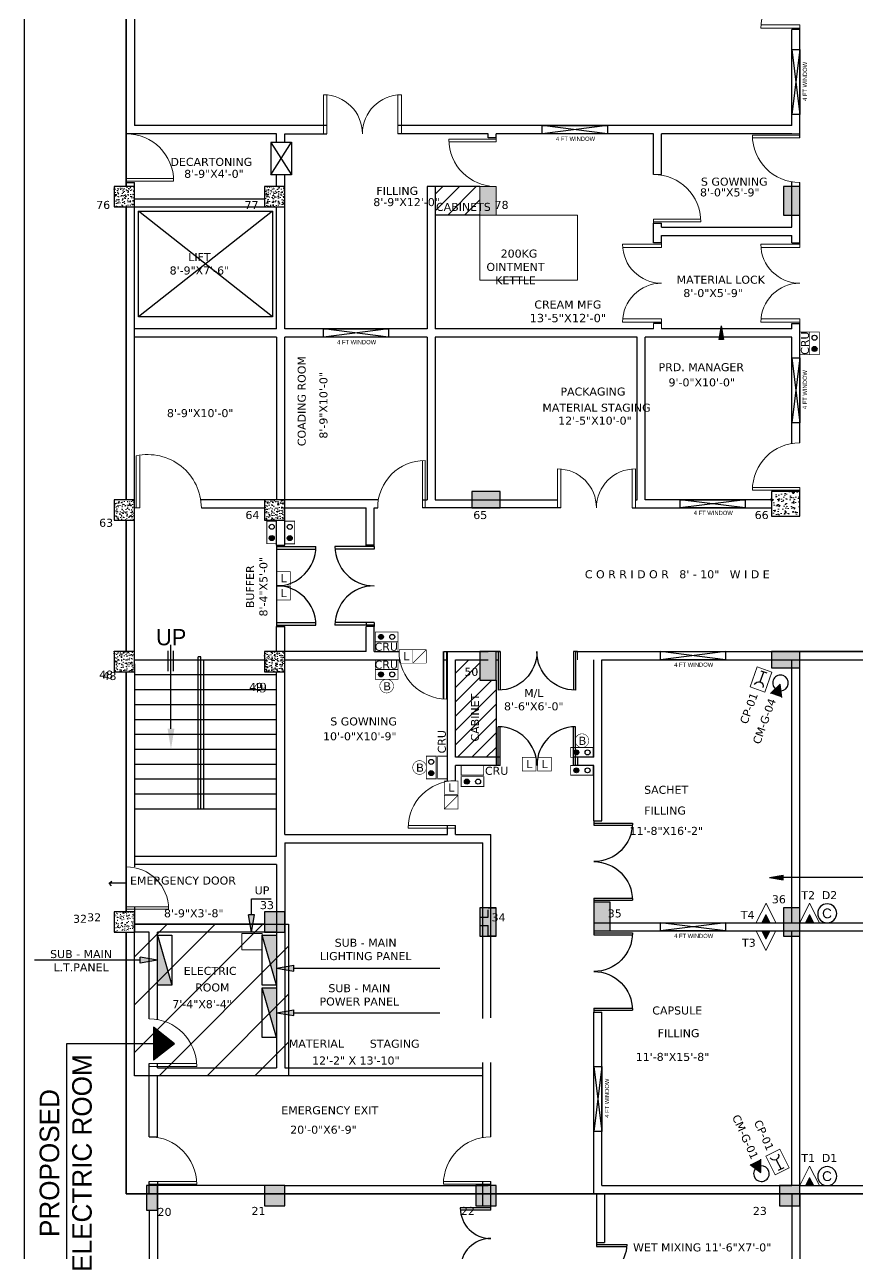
# Model space of a CAD drawing. Header units: inches. Extents: x -217 to 2701, y -906 to 3312.
# Drawn here: x -90 to 525, y 631 to 1538 of the extents above; entities that cross this region are included whole.
import ezdxf

# ---------------------------------------------------------------- set-up
doc = ezdxf.new("R2010")
doc.units = ezdxf.units.IN
doc.header["$MEASUREMENT"] = 0
doc.layers.get('0').update_dxf_attribs({"color": 8, "linetype": 'CONTINUOUS'})
doc.layers.add('AR. COLUMN', color=160, linetype='CONTINUOUS', lineweight=30)
doc.layers.add('AR. R.C.C HATCH', color=253, linetype='CONTINUOUS', lineweight=9)
for name, color, linetype in [('COLUMN', 8, 'CONTINUOUS'), ('COLUMN HATCH', 8, 'CONTINUOUS'), ('EL - LIGHT', 8, 'CONTINUOUS'), ('EL- DATA POINT', 8, 'CONTINUOUS'), ('EL- DOOR INTERLOCKING', 8, 'CONTINUOUS'), ('EL- TELEPHONE', 8, 'CONTINUOUS'), ('MAA - CCTV - ZAI', 8, 'CONTINUOUS'), ('MAA-CABLE TRAY', 8, 'CONTINUOUS'), ('MAA-PP.1', 8, 'CONTINUOUS'), ('OUTER LINE', 8, 'CONTINUOUS'), ('STAIR', 8, 'CONTINUOUS'), ('TEXT', 8, 'CONTINUOUS'), ('WALL', 7, 'CONTINUOUS'), ('WINDOOW', 8, 'CONTINUOUS')]:
    doc.layers.add(name, color=color, linetype=linetype)
doc.styles.add('AAFONT', font='stylu.ttf')
doc.styles.add('H St Bt', font='stylu.ttf')
doc.styles.add('style2', font='arial.ttf', dxfattribs={"height": 9})
doc.styles.add('TECHNICBOLD', font='times.ttf', dxfattribs={"height": 10})
doc.styles.add('VERDANA', font='verdana.ttf')

# ---------------------------------------------------------------- blocks, each defined once
blk = doc.blocks.new('b d')
at = {"layer": 'WINDOOW', "color": 0, "lineweight": 0}
for p, q in [((67237.44, 17555.04), (67233.94, 17555.04)), ((67234.94, 17526.29), (67234.94, 17555.04)), ((67237.44, 17526.39), (67237.44, 17555.04)), ((67289.94, 17526.39), (67289.94, 17555.04)), ((67289.94, 17555.04), (67293.44, 17555.04)), ((67292.44, 17526.29), (67292.44, 17555.04))]:
    blk.add_line(p, q, dxfattribs=at)
for centre, start, end in [((67234.94, 17555.04), 270, 0), ((67292.44, 17555.04), 180, 270)]:
    blk.add_arc(centre, 28.75, start, end, dxfattribs=at)
blk = doc.blocks.new('D1')
at = {"layer": 'WINDOOW', "color": 0, "lineweight": 0}
for p, q in [((2995.31, -11647.76), (2960.36, -11647.76)), ((2995.31, -11647.76), (2995.31, -11650.76)), ((2995.31, -11649.76), (2960.31, -11649.76))]:
    blk.add_line(p, q, dxfattribs=at)
blk.add_arc((2995.31, -11649.76), 35, 90, 180, dxfattribs=at)
blk = doc.blocks.new('D5')
for p, q in [((1.5, 0), (1.5, 28.5)), ((3, 0), (3, 28.46)), ((57, 0), (57, 28.46)), ((58.5, 0), (58.5, 28.5)), ((3, 0), (0, 0)), ((60, 0), (57, 0))]:
    blk.add_line(p, q)
for centre, start, end in [((1.5, 0), 0, 90), ((58.5, 0), 90, 180)]:
    blk.add_arc(centre, 28.5, start, end)
blk = doc.blocks.new('D4')
for p, q in [((1.5, 0), (1.5, 22.5)), ((3, 0), (3, 22.45)), ((45, 0), (45, 22.45)), ((46.5, 0), (46.5, 22.5)), ((0, 0), (3, 0)), ((45, 0), (48, 0))]:
    blk.add_line(p, q)
for centre, start, end in [((1.5, 0), 0, 90), ((46.5, 0), 90, 180)]:
    blk.add_arc(centre, 22.5, start, end)
blk = doc.blocks.new('*U446')
at = {"layer": 'WALL', "color": 0}
for p, q in [((60520.06, 48188.77), (60526.06, 48188.77)), ((60520.06, 48140.77), (60520.06, 48188.77)), ((60526.06, 48188.77), (60520.06, 48140.77)), ((60520.06, 48188.77), (60526.06, 48140.77)), ((60526.06, 48188.77), (60526.06, 48140.77)), ((60526.06, 48140.77), (60520.06, 48140.77))]:
    blk.add_line(p, q, dxfattribs=at)
at = {"layer": 'TEXT', "lineweight": 0, "style": 'H St Bt'}
blk.add_text('4 FT WINDOW', height=3.1104, rotation=90, dxfattribs=at).set_placement((60531.34, 48150.84))
blk = doc.blocks.new('*U447')
at = {"layer": 'WALL', "color": 0}
for p, q in [((60520.06, 48188.77), (60526.06, 48188.77)), ((60520.06, 48140.77), (60520.06, 48188.77)), ((60526.06, 48188.77), (60520.06, 48140.77)), ((60520.06, 48188.77), (60526.06, 48140.77)), ((60526.06, 48188.77), (60526.06, 48140.77)), ((60526.06, 48140.77), (60520.06, 48140.77))]:
    blk.add_line(p, q, dxfattribs=at)
at = {"layer": 'TEXT', "lineweight": 0, "style": 'H St Bt'}
blk.add_text('4 FT WINDOW', height=3.1104, rotation=90, dxfattribs=at).set_placement((60531.34, 48150.84))
blk = doc.blocks.new('*U448')
at = {"layer": 'WALL', "color": 0}
for p, q in [((60520.06, 48188.77), (60526.06, 48188.77)), ((60520.06, 48140.77), (60520.06, 48188.77)), ((60526.06, 48188.77), (60520.06, 48140.77)), ((60520.06, 48188.77), (60526.06, 48140.77)), ((60526.06, 48188.77), (60526.06, 48140.77)), ((60526.06, 48140.77), (60520.06, 48140.77))]:
    blk.add_line(p, q, dxfattribs=at)
at = {"layer": 'TEXT', "lineweight": 0, "style": 'H St Bt'}
blk.add_text('4 FT WINDOW', height=3.1104, rotation=90, dxfattribs=at).set_placement((60531.34, 48150.84))
blk = doc.blocks.new('*U460')
at = {"layer": 'WALL', "color": 0}
for p, q in [((60520.06, 48188.77), (60526.06, 48188.77)), ((60520.06, 48140.77), (60520.06, 48188.77)), ((60526.06, 48188.77), (60520.06, 48140.77)), ((60520.06, 48188.77), (60526.06, 48140.77)), ((60526.06, 48188.77), (60526.06, 48140.77)), ((60526.06, 48140.77), (60520.06, 48140.77))]:
    blk.add_line(p, q, dxfattribs=at)
at = {"layer": 'TEXT', "lineweight": 0, "style": 'H St Bt'}
blk.add_text('4 FT WINDOW', height=3.1104, rotation=90, dxfattribs=at).set_placement((60531.34, 48150.84))
blk = doc.blocks.new('*U461')
at = {"layer": 'WALL', "color": 0}
for p, q in [((60520.06, 48188.77), (60526.06, 48188.77)), ((60520.06, 48140.77), (60520.06, 48188.77)), ((60526.06, 48188.77), (60520.06, 48140.77)), ((60520.06, 48188.77), (60526.06, 48140.77)), ((60526.06, 48188.77), (60526.06, 48140.77)), ((60526.06, 48140.77), (60520.06, 48140.77))]:
    blk.add_line(p, q, dxfattribs=at)
at = {"layer": 'TEXT', "lineweight": 0, "style": 'H St Bt'}
blk.add_text('4 FT WINDOW', height=3.1104, rotation=90, dxfattribs=at).set_placement((60531.34, 48150.84))
blk = doc.blocks.new('*U462')
at = {"layer": 'WALL', "color": 0}
for p, q in [((60520.06, 48188.77), (60526.06, 48188.77)), ((60520.06, 48140.77), (60520.06, 48188.77)), ((60526.06, 48188.77), (60520.06, 48140.77)), ((60520.06, 48188.77), (60526.06, 48140.77)), ((60526.06, 48188.77), (60526.06, 48140.77)), ((60526.06, 48140.77), (60520.06, 48140.77))]:
    blk.add_line(p, q, dxfattribs=at)
at = {"layer": 'TEXT', "lineweight": 0, "style": 'H St Bt'}
blk.add_text('4 FT WINDOW', height=3.1104, rotation=90, dxfattribs=at).set_placement((60531.34, 48150.84))
blk = doc.blocks.new('*U463')
at = {"layer": 'WALL', "color": 0}
for p, q in [((60520.06, 48188.77), (60526.06, 48188.77)), ((60520.06, 48140.77), (60520.06, 48188.77)), ((60526.06, 48188.77), (60520.06, 48140.77)), ((60520.06, 48188.77), (60526.06, 48140.77)), ((60526.06, 48188.77), (60526.06, 48140.77)), ((60526.06, 48140.77), (60520.06, 48140.77))]:
    blk.add_line(p, q, dxfattribs=at)
at = {"layer": 'TEXT', "lineweight": 0, "style": 'H St Bt'}
blk.add_text('4 FT WINDOW', height=3.1104, rotation=90, dxfattribs=at).set_placement((60531.34, 48150.84))
blk = doc.blocks.new('*U478')
at = {"layer": 'WALL', "color": 0}
for p, q in [((60520.06, 48188.77), (60526.06, 48188.77)), ((60520.06, 48140.77), (60520.06, 48188.77)), ((60526.06, 48188.77), (60520.06, 48140.77)), ((60520.06, 48188.77), (60526.06, 48140.77)), ((60526.06, 48188.77), (60526.06, 48140.77)), ((60526.06, 48140.77), (60520.06, 48140.77))]:
    blk.add_line(p, q, dxfattribs=at)
at = {"layer": 'TEXT', "lineweight": 0, "style": 'H St Bt'}
blk.add_text('4 FT WINDOW', height=3.1104, rotation=90, dxfattribs=at).set_placement((60531.34, 48150.84))
blk = doc.blocks.new('*U480')
at = {"layer": 'MAA - CCTV - ZAI'}
blk.add_hatch(color=0, dxfattribs=at).paths.add_polyline_path([(-0.65, 0), (-9.48, -4.42), (-9.48, 4.42)])
at = {"layer": 'MAA - CCTV - ZAI', "color": 0}
for p, q in [((-0.65, 0), (-9.48, 4.42)), ((-9.48, -4.42), (-0.65, 0))]:
    blk.add_line(p, q, dxfattribs=at)
blk.add_arc((0.24, 0), 5.77, 202.6408, 157.3592, dxfattribs=at)
blk = doc.blocks.new('CP')
at = {"layer": 'MAA - CCTV - ZAI', "lineweight": 0}
blk.add_lwpolyline([(5.77, 0), (5.77, -15.5), (-5.77, -15.5), (-5.77, 0)], close=True, dxfattribs=at)
at = {"layer": 'MAA-PP.1', "color": 0}
for p, q in [((-2.3, -1.8), (2.3, -1.8)), ((0, -9.68), (0, -1.8))]:
    blk.add_line(p, q, dxfattribs=at)
at = {"layer": 'MAA-PP.1', "color": 0, "extrusion": (0, 0, -1)}
blk.add_ellipse((0, -12.97), major_axis=(2.32, 2.32), ratio=1, start_param=3.926991, end_param=7.068583, dxfattribs=at)
blk = doc.blocks.new('*U481')
at = {"layer": 'MAA - CCTV - ZAI'}
blk.add_hatch(color=0, dxfattribs=at).paths.add_polyline_path([(-0.65, 0), (-9.48, -4.42), (-9.48, 4.42)])
at = {"layer": 'MAA - CCTV - ZAI', "color": 0}
for p, q in [((-0.65, 0), (-9.48, 4.42)), ((-9.48, -4.42), (-0.65, 0))]:
    blk.add_line(p, q, dxfattribs=at)
blk.add_arc((0.24, 0), 5.77, 202.6408, 157.3592, dxfattribs=at)
blk = doc.blocks.new('COMPUTER')
at = {"layer": 'EL- DATA POINT', "color": 0}
blk.add_circle((0, -7.8), 7.8, dxfattribs=at)
blk = doc.blocks.new('ZAI TELE')
at = {"layer": 'EL- TELEPHONE', "lineweight": 15}
blk.add_hatch(color=0, dxfattribs=at).paths.add_polyline_path([(0, 6.7), (3.4, 0), (-3.4, 0)])
at = {"layer": 'EL- TELEPHONE', "color": 0, "lineweight": 15}
for p, q in [((-8, 0), (0, 16)), ((0, 16), (8, 0)), ((-8, 0), (8, 0)), ((-3.4, 0), (0, 6.7)), ((0, 6.7), (3.4, 0))]:
    blk.add_line(p, q, dxfattribs=at)
blk = doc.blocks.new('L')
at = {"layer": 'EL- DOOR INTERLOCKING'}
blk.add_hatch(color=0, dxfattribs=at).paths.add_polyline_path([(1.64, 12.47, 1), (-2.07, 12.47, 1)])
at = {"layer": 'EL- DOOR INTERLOCKING', "color": 0, "const_width": 0.607}
blk.add_lwpolyline([(3.4, 16.63), (3.4, 0), (-3.83, 0), (-3.83, 16.63)], close=True, dxfattribs=at)
at = {"layer": 'EL- DOOR INTERLOCKING', "color": 0}
for centre in [(-0.22, 12.47), (-0.22, 4.16)]:
    blk.add_circle(centre, 1.85, dxfattribs=at)
blk = doc.blocks.new('B')
at = {"layer": 'EL- DOOR INTERLOCKING', "color": 0, "const_width": 0.385}
blk.add_lwpolyline([(0, 5.5, -0.414214), (5.04, 0.46, -0.414214), (0, -4.58, -0.414214), (-5.04, 0.46, -0.414214), (0, 5.5, -6.782507)], format="xyb", dxfattribs=at)
at = {"layer": 'EL- DOOR INTERLOCKING', "color": 0, "insert": (0.31, 0.36), "char_height": 6, "width": 24.87, "attachment_point": 5, "style": 'AAFONT'}
blk.add_mtext('{\\fArial|b0|i0|c0|p34;B}', dxfattribs=at)
blk = doc.blocks.new('CRU')
at = {"layer": 'EL- DOOR INTERLOCKING', "color": 0, "const_width": 0.607}
blk.add_lwpolyline([(-7, 0), (-7, 7.23), (9.63, 7.23), (9.63, 0)], close=True, dxfattribs=at)
blk = doc.blocks.new('PANEL')
at = {"layer": 'EL - LIGHT'}
blk.add_hatch(color=256, dxfattribs=at).paths.add_polyline_path([(-18.36, 5.31), (-18.36, -5.31), (18.36, 5.31)])
blk.add_line((18.36, 5.31), (-18.36, -5.31), dxfattribs=at)
blk.add_lwpolyline([(-18.36, 5.31), (18.36, 5.31), (18.36, -5.31), (-18.36, -5.31)], close=True, dxfattribs=at)
blk = doc.blocks.new('COLUMB 24X24')
at = {"lineweight": 18}
blk.add_wipeout([(600, 0), (600, 600), (0, 600), (0, 0)], dxfattribs=at)
at = {"layer": 'AR. R.C.C HATCH'}
h = blk.add_hatch(dxfattribs=at)
h.set_pattern_fill('AR-CONC', color=256, scale=30, style=0)
h.paths.add_polyline_path([(600, 600), (0, 600), (0, 0), (600, 0)])
at = {"layer": 'AR. COLUMN'}
blk.add_lwpolyline([(600, 0), (600, 600), (0, 600), (0, 0)], close=True, dxfattribs=at)
blk = doc.blocks.new('SDADFSA')
at = {"lineweight": 18}
blk.add_wipeout([(-21, 0), (-21, -18), (0, -18), (0, 0)], dxfattribs=at)
at = {"layer": 'AR. R.C.C HATCH'}
h = blk.add_hatch(dxfattribs=at)
h.set_pattern_fill('AR-CONC', color=256, scale=1.05, angle=180, style=0)
h.paths.add_polyline_path([(-21, -18), (0, -18), (0, 0), (-21, 0)])
at = {"layer": 'AR. COLUMN', "lineweight": 18}
blk.add_lwpolyline([(-21, 0), (0, 0), (0, -18), (-21, -18)], close=True, dxfattribs=at)
blk.add_lwpolyline([(-21, 0), (0, 0), (0, -18), (-21, -18)], close=True, dxfattribs=at)
blk.add_lwpolyline([(-21, 0), (0, 0), (0, -18), (-21, -18)], close=True, dxfattribs=at)
at = {"layer": 'AR. COLUMN'}
blk.add_lwpolyline([(-21, 0), (-21, -18), (0, -18), (0, 0)], close=True, dxfattribs=at)

msp = doc.modelspace()

# ---------------------------------------------------------------- hatches: boundary and pattern name
at = {"layer": 'COLUMN HATCH', "linetype": 'Continuous'}
for points in [[(-9, 1418), (-24, 1418), (-24, 1403), (-9, 1403)], [(102, 1418), (87, 1418), (87, 1403), (102, 1403)], [(258, 1418), (246, 1418), (246, 1397), (258, 1397)], [(482, 1418), (470, 1418), (470, 1397), (482, 1397)], [(240, 1193), (240, 1181), (261, 1181), (261, 1193)], [(461, 1193), (461, 1181), (482, 1181), (482, 1193)], [(-9, 1172), (-9, 1187), (-24, 1187), (-24, 1172)], [(-9, 1187), (-24, 1187), (-24, 1172), (-9, 1172)], [(102, 1187), (87, 1187), (87, 1172), (102, 1172)], [(461, 1187), (461, 1175), (482, 1175), (482, 1187)], [(102, 1075), (87, 1075), (87, 1060), (102, 1060)], [(258, 1075), (246, 1075), (246, 1054), (258, 1054)], [(461, 1075), (461, 1063), (482, 1063), (482, 1075)], [(342, 890), (330, 890), (330, 869), (342, 869)], [(102, 883), (87, 883), (87, 868), (102, 868)], [(258, 886), (246, 886), (246, 865), (258, 865)], [(470, 865), (482, 865), (482, 886), (470, 886)], [(8, 663), (8, 681), (0, 681), (0, 663)], [(102, 681), (87, 681), (87, 666), (102, 666)], [(258, 681), (243, 681), (243, 666), (258, 666)], [(482, 681), (467, 681), (467, 666), (482, 666)]]:
    msp.add_hatch(color=256, dxfattribs=at).paths.add_polyline_path(points)
at = {"layer": 'TEXT', "lineweight": 0}
for points in [[(-9, 1418), (-24, 1418), (-24, 1403), (-9, 1403)], [(102, 1418), (87, 1418), (87, 1403), (102, 1403)], [(258, 1418), (246, 1418), (246, 1397), (258, 1397)], [(482, 1418), (470, 1418), (470, 1397), (482, 1397)], [(240, 1193), (240, 1181), (261, 1181), (261, 1193)], [(-9, 1187), (-24, 1187), (-24, 1172), (-9, 1172)], [(102, 1187), (87, 1187), (87, 1172), (102, 1172)], [(461, 1187), (461, 1175), (482, 1175), (482, 1187)], [(102, 1075), (87, 1075), (87, 1060), (102, 1060)], [(258, 1075), (246, 1075), (246, 1054), (258, 1054)], [(461, 1075), (461, 1063), (482, 1063), (482, 1075)], [(342, 890), (330, 890), (330, 869), (342, 869)], [(102, 883), (87, 883), (87, 868), (102, 868)], [(258, 886), (246, 886), (246, 865), (258, 865)], [(470, 865), (482, 865), (482, 886), (470, 886)], [(8, 663), (8, 681), (0, 681), (0, 663)], [(102, 681), (87, 681), (87, 666), (102, 666)], [(258, 681), (243, 681), (243, 666), (258, 666)], [(482, 681), (467, 681), (467, 666), (482, 666)]]:
    msp.add_hatch(color=256, dxfattribs=at).paths.add_polyline_path(points)
at = {"layer": 'TEXT'}
for points in [[(422.16, 1305.16), (425.59, 1305.16), (423.87, 1315.39)], [(469.7, 910.08), (469.7, 906.65), (459.47, 908.37)], [(75.31, 880.74), (79.6, 880.74), (77.45, 867.95)], [(-4.74, 849.49), (-4.74, 845.2), (8.05, 847.35)], [(108.74, 843.57), (108.74, 839.28), (95.95, 841.43)], [(108.74, 810.69), (108.74, 806.4), (95.95, 808.55)]]:
    msp.add_hatch(color=256, dxfattribs=at).paths.add_polyline_path(points)
at = {"layer": 'WALL'}
h = msp.add_hatch(dxfattribs=at)
h.set_pattern_fill('ANSI31', color=256, scale=70, style=0)
h.set_pattern_definition([(45, (-68945.748, -46462.391), (-6.1871843, 6.1871843), [])])
h.paths.add_polyline_path([(246, 1397), (246, 1418), (213, 1418), (213, 1397)])
at = {"layer": 'WALL', "linetype": 'Continuous'}
msp.add_hatch(color=256, dxfattribs=at).paths.add_polyline_path([(102, 1075), (87, 1075), (87, 1060), (102, 1060)])
at = {"layer": 'WALL'}
h = msp.add_hatch(dxfattribs=at)
h.set_pattern_fill('ANSI31', color=256, scale=60, style=0)
h.set_pattern_definition([(45, (-88192.6685, -49188.34), (-5.30330086, 5.30330086), [])])
h.paths.add_polyline_path([(228, 997), (258, 997), (258, 1054), (246, 1054), (246, 1069), (228, 1069)])
h.paths.add_polyline_path([(251.64, 1040.35), (318.53, 1040.35), (318.53, 1011.45), (251.64, 1011.45)], flags=9)
h.paths.add_polyline_path([(235.31, 1064.75), (248.21, 1064.75), (248.21, 1054.19), (235.31, 1054.19)], flags=24)
h = msp.add_hatch(dxfattribs=at)
h.set_pattern_fill('ANSI31', color=256, scale=200, style=0)
h.set_pattern_definition([(45, (-64998.872, -46462.391), (-17.6776695, 17.6776695), [])])
h.paths.add_polyline_path([(-9, 874), (104.83, 874), (104.83, 762), (-9, 762)])
h = msp.add_hatch(dxfattribs=at)
h.set_pattern_fill('ANSI31', color=256, scale=5, style=0)
h.set_pattern_definition([(45, (1954.75984, -15334.2847), (-0.441941738, 0.441941738), [])])
h.paths.add_polyline_path([(5.24, 773.52), (20.57, 785.66), (5.24, 797.8)])

# ---------------------------------------------------------------- linework, layer by layer
at = {"layer": 'COLUMN', "linetype": 'Continuous'}
for p, q in [((91.61, 1450.71), (107.01, 1450.71)), ((91.61, 1426.71), (107.01, 1450.71)), ((91.61, 1450.63), (107.01, 1426.71)), ((91.61, 1450.63), (91.61, 1426.71)), ((107.01, 1450.71), (107.01, 1426.71)), ((107.01, 1426.71), (91.61, 1426.71)), ((461, 1193), (461, 1175)), ((96, 1152.5), (125, 1152.5)), ((168, 1152.5), (139, 1152.5)), ((168, 1152.5), (168, 1150.5)), ((96, 1150.5), (124.93, 1150.5)), ((168, 1150.5), (139.07, 1150.5)), ((96, 1096.5), (124.93, 1096.5)), ((96, 1094.5), (125, 1094.5)), ((168, 1094.5), (139, 1094.5)), ((168, 1096.5), (139.07, 1096.5)), ((162, 1096.5), (162, 1094.5)), ((168, 1096.5), (168, 1093.5)), ((16, 1060.44), (16, 1075.47)), ((20, 1060.44), (20, 1075.47)), ((-15, 918), (-15, 915.59))]:
    msp.add_line(p, q, dxfattribs=at)
for points in [[(-24, 1403), (-9, 1403), (-9, 1418), (-24, 1418)], [(87, 1403), (102, 1403), (102, 1418), (87, 1418)], [(470, 1397), (482, 1397), (482, 1418), (470, 1418)], [(240, 1181), (261, 1181), (261, 1193), (240, 1193)], [(-24, 1172), (-9, 1172), (-9, 1187), (-24, 1187)], [(87, 1172), (102, 1172), (102, 1187), (87, 1187)], [(-24, 1060), (-9, 1060), (-9, 1075), (-24, 1075)], [(87, 1060), (102, 1060), (102, 1075), (87, 1075)], [(246, 1054), (258, 1054), (258, 1075), (246, 1075)], [(461, 1063), (482, 1063), (482, 1075), (461, 1075)], [(330, 869), (342, 869), (342, 890), (330, 890)], [(-24, 868), (-9, 868), (-9, 883), (-24, 883)], [(87, 868), (102, 868), (102, 883), (87, 883)], [(246, 865), (258, 865), (258, 886), (246, 886)], [(470, 865), (482, 865), (482, 886), (470, 886)]]:
    msp.add_lwpolyline(points, close=True, dxfattribs=at)
for points in [[(482, 1193), (461, 1193)], [(461, 1175), (482, 1175), (482, 1193)], [(482, 1187), (461, 1187)], [(461, 1181), (482, 1181)], [(18, 1018), (18, 1079.87)], [(0, 681), (0, 663)], [(8, 663), (8, 681), (0, 681)], [(87, 681), (87, 666)], [(102, 681), (87, 681)], [(102, 666), (102, 681)], [(258, 681), (243, 681), (243, 666)], [(258, 666), (258, 681)], [(482, 681), (467, 681), (467, 666)], [(482, 666), (482, 681)], [(0, 663), (8, 663)], [(87, 666), (102, 666)], [(243, 666), (258, 666)], [(467, 666), (482, 666)]]:
    msp.add_lwpolyline(points, dxfattribs=at)
for centre, start, end in [((96, 1152.5), 270, 0), ((168, 1152.5), 180, 270), ((96, 1094.5), 0, 90), ((168, 1094.5), 90, 180)]:
    msp.add_arc(centre, 29, start, end, dxfattribs=at)
msp.add_solid([(20.5, 1018), (18, 1003), (15.5, 1018)], dxfattribs=at)
at = {"layer": 'EL- DOOR INTERLOCKING', "const_width": 0.486}
for points in [[(96, 1123.98), (106, 1123.98), (106, 1133.98), (96, 1133.98)], [(96, 1113.07), (106, 1113.07), (106, 1123.07), (96, 1123.07)], [(277.28, 986.86), (287.28, 986.86), (287.28, 996.86), (277.28, 996.86)], [(288.6, 986.86), (298.6, 986.86), (298.6, 996.86), (288.6, 996.86)], [(219.77, 969.6), (229.77, 969.6), (229.77, 979.6), (219.77, 979.6)], [(219.77, 968.96), (219.77, 958.96), (229.77, 958.96), (229.77, 968.96)]]:
    msp.add_lwpolyline(points, close=True, dxfattribs=at)
for points in [[(206.47, 1076.44), (186.47, 1076.44), (186.47, 1066.44)], [(206.47, 1076.44), (196.47, 1066.44)], [(196.47, 1066.44), (196.47, 1076.44)], [(206.47, 1066.44), (206.47, 1076.44)], [(229.77, 968.96), (219.77, 958.96)]]:
    msp.add_lwpolyline(points, dxfattribs=at)
at = {"layer": 'EL- DOOR INTERLOCKING'}
msp.add_lwpolyline([(186.47, 1066.44, 0.486, 0.486, 0), (206.47, 1066.44, 0, 0, 0)], format="xyseb", dxfattribs=at)
at = {"layer": 'MAA-CABLE TRAY', "lineweight": 0}
msp.add_lwpolyline([(70.4, 866.95), (85.39, 866.95), (85.39, 854.95), (70.4, 854.95)], close=True, dxfattribs=at)
at = {"layer": 'OUTER LINE', "linetype": 'Continuous', "ltscale": 12}
msp.add_line((-90, -33), (-90, 2609), dxfattribs=at)
at = {"layer": 'OUTER LINE', "linetype": 'Continuous'}
for p, q in [((93, 1322), (-6, 1400)), ((93, 1400), (-6, 1322))]:
    msp.add_line(p, q, dxfattribs=at)
msp.add_lwpolyline([(-6, 1400), (93, 1400), (93, 1322), (-6, 1322)], close=True, dxfattribs=at)
at = {"layer": 'STAIR', "linetype": 'Continuous'}
for p, q in [((40, 1071), (38, 1071)), ((38, 959), (38, 1071)), ((40, 959), (40, 1071)), ((-9, 1069), (102, 1069)), ((42, 1069), (42, 959)), ((-9, 1058), (96, 1058)), ((-9, 1047), (96, 1047)), ((-9, 1036), (96, 1036)), ((-9, 1025), (96, 1025)), ((-9, 1014), (96, 1014)), ((-9, 1003), (96, 1003)), ((-9, 992), (96, 992)), ((-9, 981), (96, 981)), ((-9, 970), (96, 970)), ((-9, 959), (96, 959))]:
    msp.add_line(p, q, dxfattribs=at)
at = {"layer": 'TEXT'}
for p, q in [((423.86, 1315.35), (422.16, 1305.16)), ((423.88, 1315.35), (425.59, 1305.16)), ((425.59, 1305.16), (422.16, 1305.16)), ((459.51, 908.38), (469.7, 910.08)), ((459.51, 908.37), (469.7, 906.65)), ((469.7, 906.65), (469.7, 910.08)), ((786.9, 908.37), (469.7, 908.37)), ((77.45, 880.74), (77.45, 892.47)), ((77.45, 892.47), (91.87, 892.47)), ((77.44, 868), (75.31, 880.74)), ((79.6, 880.74), (75.31, 880.74)), ((77.46, 868), (79.6, 880.74)), ((-4.74, 847.34), (-82.57, 847.34)), ((8, 847.36), (-4.74, 849.49)), ((-4.74, 845.2), (-4.74, 849.49)), ((8, 847.34), (-4.74, 845.2)), ((96, 841.44), (108.74, 843.57)), ((108.74, 839.28), (108.74, 843.57)), ((96, 841.42), (108.74, 839.28)), ((108.74, 841.42), (216.3, 841.42)), ((96, 808.56), (108.74, 810.69)), ((96, 808.54), (108.74, 806.4)), ((108.74, 806.4), (108.74, 810.69)), ((108.74, 808.55), (216.3, 808.55))]:
    msp.add_line(p, q, dxfattribs=at)
at = {"layer": 'TEXT', "lineweight": 0}
for p, q in [((252, 879), (252, 884.5)), ((246, 879), (252, 879)), ((246, 873), (252, 873)), ((252, 865), (252, 873))]:
    msp.add_line(p, q, dxfattribs=at)
for points in [[(-24, 1403), (-9, 1403), (-9, 1418), (-24, 1418)], [(87, 1403), (102, 1403), (102, 1418), (87, 1418)], [(246, 1397), (258, 1397), (258, 1418), (246, 1418)], [(470, 1397), (482, 1397), (482, 1418), (470, 1418)], [(240, 1181), (261, 1181), (261, 1193), (240, 1193)], [(-24, 1172), (-9, 1172), (-9, 1187), (-24, 1187)], [(87, 1172), (102, 1172), (102, 1187), (87, 1187)], [(461, 1175), (482, 1175), (482, 1187), (461, 1187)], [(-24, 1060), (-9, 1060), (-9, 1075), (-24, 1075)], [(87, 1060), (102, 1060), (102, 1075), (87, 1075)], [(246, 1054), (258, 1054), (258, 1075), (246, 1075)], [(461, 1063), (482, 1063), (482, 1075), (461, 1075)], [(330, 869), (342, 869), (342, 890), (330, 890)], [(-24, 868), (-9, 868), (-9, 883), (-24, 883)], [(87, 868), (102, 868), (102, 883), (87, 883)], [(246, 865), (258, 865), (258, 886), (246, 886)], [(470, 865), (482, 865), (482, 886), (470, 886)]]:
    msp.add_lwpolyline(points, close=True, dxfattribs=at)
for points in [[(0, 663), (8, 663), (8, 681)], [(8, 681), (0, 681), (0, 663)], [(87, 666), (102, 666), (102, 681)], [(102, 681), (87, 681), (87, 666)], [(243, 666), (258, 666), (258, 681)], [(258, 681), (243, 681), (243, 666)], [(482, 681), (467, 681), (467, 666), (482, 666)], [(482, 666), (482, 681)]]:
    msp.add_lwpolyline(points, dxfattribs=at)
at = {"layer": 'WALL', "linetype": 'Continuous'}
for p, q in [((-15, 1887.24), (-15, 1457)), ((-9, 1562), (-9, 1463)), ((476, 1463), (476, 1533.96)), ((482, 1533.96), (476, 1533.96)), ((482, 1454.22), (482, 1533.96)), ((133, 1463), (-9, 1463)), ((476, 1463), (185.5, 1463)), ((96, 1457), (-15, 1457)), ((96, 1450.71), (96, 1457)), ((102, 1450.71), (102, 1457)), ((102, 1457), (133, 1457)), ((252, 1457), (185.5, 1457)), ((374, 1457), (258, 1457)), ((374, 1427), (374, 1457)), ((380, 1427), (380, 1457)), ((476, 1457), (380, 1457)), ((96, 1313), (96, 1426.71)), ((102, 1313), (102, 1426.71)), ((-15, 1075), (-15, 1421)), ((-9, 1187), (-9, 1421)), ((207, 1418), (207, 1313)), ((213, 1418), (213, 1313)), ((476, 1388), (476, 1421.52)), ((482, 1376.5), (482, 1421)), ((-9, 1409), (87, 1409)), ((-9, 1403), (87, 1403)), ((374, 1376.5), (374, 1391)), ((374, 1391), (380, 1391)), ((380, 1388), (380, 1391)), ((380, 1388), (476, 1388)), ((380, 1376.5), (380, 1382)), ((380, 1382), (476, 1382)), ((476, 1376.5), (476, 1382)), ((380, 1376.5), (374, 1376.5)), ((476, 1376.5), (482, 1376.5)), ((380, 1317), (374, 1317)), ((476, 1313), (476, 1317)), ((476, 1317), (482, 1317)), ((482, 1229), (482, 1317)), ((96, 1313), (-9, 1313)), ((96, 1307), (-9, 1307)), ((96, 1307), (96, 1187)), ((207, 1313), (102, 1313)), ((207, 1307), (102, 1307)), ((102, 1187), (102, 1307)), ((207, 1307), (207, 1187)), ((374, 1313), (213, 1313)), ((362, 1307), (213, 1307)), ((213, 1307), (213, 1187)), ((362, 1187), (362, 1307)), ((368, 1187), (368, 1307)), ((476, 1307), (368, 1307)), ((476, 1313), (380, 1313)), ((476, 1228.48), (476, 1307)), ((482, 1181), (482, 1190.96)), ((-9, 1075), (-9, 1181)), ((171.05, 1187), (39.94, 1187)), ((40.42, 1181), (162, 1181)), ((162, 1152.5), (162, 1181)), ((168, 1181), (170.53, 1181)), ((168, 1152.5), (168, 1181)), ((203.53, 1187), (207, 1187)), ((305.68, 1181), (203.53, 1181)), ((213, 1187), (303.18, 1187)), ((358.18, 1181), (482, 1181)), ((360.68, 1187), (362, 1187)), ((476, 1187), (368, 1187)), ((96, 1153.5), (96, 1172)), ((102, 1153.5), (102, 1172)), ((96, 1153.5), (102, 1153.5)), ((168, 1153.5), (162, 1153.5)), ((96, 1075), (96, 1093.5)), ((96, 1093.5), (102, 1093.5)), ((102, 940), (102, 1093.5)), ((162, 1075), (162, 1093.5)), ((168, 1093.5), (162, 1093.5)), ((168, 1075), (168, 1094.5)), ((87, 1075), (87, 1060)), ((162, 1075), (87, 1075)), ((168, 1075), (186.29, 1075)), ((219, 1040.08), (219, 1075)), ((219.29, 1075), (252, 1075)), ((222, 979.23), (222, 1075)), ((258, 1075), (261, 1075)), ((316.5, 1075), (795, 1075)), ((-15, 1066), (-15, 915.59)), ((-9, 1066), (-9, 916.17)), ((102, 1069), (186.81, 1069)), ((219.29, 1069), (222, 1069)), ((228, 1069), (252, 1069)), ((228, 997), (228, 1069)), ((258, 1069), (259.5, 1069)), ((330, 997), (330, 1069)), ((335.98, 950), (335.98, 1069)), ((335.98, 1069), (795, 1069)), ((336, 950), (336, 1069)), ((87, 1060), (102, 1060)), ((96, 924), (96, 1060)), ((261, 997), (228, 997)), ((261, 991), (228, 991)), ((228, 979.75), (228, 991)), ((330, 997), (315, 997)), ((330, 991), (315, 991)), ((330, 950), (330, 991)), ((222, 940), (222, 946.75)), ((228, 940), (228, 946.75)), ((330, 950), (336, 950)), ((102, 940), (222, 940)), ((102, 934), (102, 768)), ((102, 934), (248, 934)), ((228, 940), (254, 940)), ((248, 804.38), (248, 934)), ((254, 804.9), (254, 940)), ((-9, 924), (96, 924)), ((96, 918), (-9, 918)), ((96, 918), (96, 768)), ((-15, 886.67), (-15, 868)), ((-9, 886.67), (-9, 868)), ((252, 886), (258, 886)), ((252, 879), (252, 884.5)), ((258, 865), (258, 884.5)), ((87, 874), (-15, 874)), ((246, 879), (252, 879)), ((246, 873), (252, 873)), ((252, 865), (252, 873)), ((2, 868), (-15, 868)), ((2, 804), (2, 868)), ((8, 803.48), (8, 868)), ((96, 868), (8, 868)), ((258, 865), (252, 865)), ((330, 868.95), (790.29, 868.95)), ((330, 808.95), (336, 808.95)), ((330, 675), (330, 808.95)), ((336, 681), (336, 808.95)), ((2, 717), (2, 771)), ((8, 768), (8, 771)), ((248, 716.48), (248, 771.9)), ((254, 717), (254, 771.9)), ((8, 768), (96, 768)), ((8, 717), (8, 762)), ((248, 762), (8, 762)), ((102, 768), (248, 768)), ((2, 675), (2, 684)), ((96, 681), (2, 681)), ((8, 684), (8, 567)), ((102, 681), (252, 681)), ((248, 666), (248, 684)), ((254, 666), (254, 684)), ((336, 681), (476, 681)), ((482, 681), (584, 681)), ((87, 675), (0, 675)), ((102, 675), (243, 675)), ((330, 675), (467, 675)), ((332, 675), (332, 639)), ((338, 675), (338, 639)), ((476, 675), (476, 591)), ((482, 675), (590, 675)), ((482, 675), (482, 610.5)), ((2, 663), (2, 489)), ((332, 639), (338, 639))]:
    msp.add_line(p, q, dxfattribs=at)
at = {"layer": 'WALL'}
for p, q in [((252, 1454), (252, 1457)), ((258, 1454), (252, 1454)), ((258, 1454), (258, 1457)), ((-15, 1421), (-9, 1421)), ((246, 1418), (207, 1418)), ((246, 1397), (213, 1397)), ((258, 1054), (258, 991)), ((318, 997), (318, 991)), ((-27.51, 904.03), (-25.57, 905.62)), ((-14.45, 904.03), (-27.51, 904.03)), ((-25.91, 902.09), (-27.51, 904.03)), ((20.57, 785.66), (5.24, 797.8)), ((5.24, 797.8), (5.24, 773.52)), ((5.24, 785.66), (-59.12, 785.66)), ((-59.12, 785.66), (-59.12, 620.57)), ((20.57, 785.66), (5.24, 773.52)), ((2, 717), (8, 717))]:
    msp.add_line(p, q, dxfattribs=at)
at = {"layer": 'WALL', "linetype": 'Continuous'}
for points in [[(476, 874.88), (476, 1069)], [(482, 874.88), (482, 1069)], [(330, 874.88), (790.29, 874.88)], [(476, 681), (476, 868.95)], [(482, 681), (482, 868.95)]]:
    msp.add_lwpolyline(points, dxfattribs=at)
at = {"layer": 'WALL'}
msp.add_lwpolyline([(-9, 874), (104.83, 874), (104.83, 762), (-9, 762)], close=True, dxfattribs=at)
at = {"layer": 'WINDOOW', "lineweight": 35}
for p, q in [((-15, 675), (-15, 2115)), ((870, 675), (-15, 675))]:
    msp.add_line(p, q, dxfattribs=at)
at = {"layer": 'WINDOOW', "lineweight": 0}
for p, q in [((106, 1463), (102, 1463)), ((106, 1457), (102, 1457)), ((252, 1457), (185.5, 1457)), ((374, 1457), (258, 1457)), ((476, 1457), (482, 1457)), ((374, 1427), (380, 1427)), ((318, 1397), (246, 1397)), ((246, 1397), (246, 1349)), ((318, 1349), (318, 1397)), ((246, 1349), (318, 1349)), ((374, 1313), (374, 1317)), ((380, 1313), (380, 1317)), ((-7.63, 1210.5), (-7.63, 1219.36)), ((-4.88, 1210.5), (-4.88, 1219.36)), ((-7.63, 1181), (-7.63, 1210.5)), ((-4.88, 1181), (-4.88, 1210.5)), ((476, 1187), (476, 1190.96)), ((-4.88, 1181), (-9, 1181)), ((318, 1075), (318, 1069)), ((336, 997), (335.98, 997)), ((336, 991), (335.98, 991))]:
    msp.add_line(p, q, dxfattribs=at)
at = {"layer": 'WINDOOW', "linetype": 'Continuous'}
for p, q in [((96, 1153.5), (96, 1093.5)), ((554, 1075), (461, 1075))]:
    msp.add_line(p, q, dxfattribs=at)
at = {"layer": 'WINDOOW', "lineweight": 0}
msp.add_arc((1, 1180.89), 39.42, 0.15841, 102.63915, dxfattribs=at)

# ---------------------------------------------------------------- block references
at = {"layer": 'COLUMN', "linetype": 'Continuous', "xscale": -1}
for p, rotation in [((258, 1075), 180), ((330, 890), 270), ((330, 808.95), 270)]:
    msp.add_blockref('D5', p, dxfattribs=dict(at, rotation=rotation))
at = {"layer": 'COLUMN', "linetype": 'Continuous'}
msp.add_blockref('D5', (258, 991), dxfattribs=at)
for p, rotation in [((254, 618), 90), ((332, 639), 270)]:
    msp.add_blockref('D4', p, dxfattribs=dict(at, rotation=rotation))
at = {"layer": 'EL- DATA POINT', "xscale": -0.9000000000027409, "yscale": 0.9000000000014546, "zscale": 0.9000000000000002, "rotation": 265.5885965415048}
for p in [(509.21, 881.34), (509.21, 687.48)]:
    msp.add_blockref('COMPUTER', p, dxfattribs=at)
at = {"layer": 'EL- DOOR INTERLOCKING'}
for name, p, rotation in [('CRU', (489.23, 1301.07), 90), ('L', (492.62, 1310.7), 180), ('L', (92.17, 1171.2), 180), ('L', (105.4, 1171.14), 180), ('L', (185.46, 1086.05), 90), ('L', (185.46, 1058.38), 90), ('L', (209.86, 997.79), 180), ('CRU', (222, 988.16), 90), ('L', (329.58, 1000.83), 90), ('L', (329.58, 987.6), 90), ('L', (248.8, 979.31), 90)]:
    msp.add_blockref(name, p, dxfattribs=dict(at, rotation=rotation))
for name, p in [('CRU', (175.83, 1075)), ('CRU', (175.83, 1061.77)), ('B', (177.15, 1049.05)), ('B', (321.26, 1008.81)), ('B', (201.43, 989.01)), ('CRU', (239.09, 983.77))]:
    msp.add_blockref(name, p, dxfattribs=at)
at = {"layer": 'EL- TELEPHONE'}
for p, xscale, yscale, zscale, rotation in [((457.02, 874.99), 0.8999999999967083, 0.8999999999967083, 0.8999999999967083, 359.8425965844001), ((489.2, 874.88), -0.8999999999967083, 0.9000000000014555, 0.9000000000000002, 0.1574034155998749), ((457, 868.95), -0.8999999999967077, 0.899999999994179, 0.9000000000000002, 180.1574034155999), ((489.2, 681.02), -0.8999999999967083, 0.9000000000014555, 0.9000000000000002, 0.1574034155998749)]:
    msp.add_blockref('ZAI TELE', p, dxfattribs=dict(at, xscale=xscale, yscale=yscale, zscale=zscale, rotation=rotation))
at = {"layer": 'MAA - CCTV - ZAI', "lineweight": 0}
for p, rotation in [((455.99, 1061.7), 340.3864159631481), ((468.93, 691.47), 206.5910996889556)]:
    msp.add_blockref('CP', p, dxfattribs=dict(at, rotation=rotation))
at = {"layer": 'MAA - CCTV - ZAI'}
for name, p, rotation in [('*U480', (467.67, 1051.6), 70.58793374806739), ('*U481', (453.57, 690.03), 296.7926174740367)]:
    msp.add_blockref(name, p, dxfattribs=dict(at, rotation=rotation))
at = {"layer": 'MAA-CABLE TRAY'}
for p, rotation in [((13.31, 847.34), 90), ((90.69, 847.34), 270), ((90.69, 808.56), 270)]:
    msp.add_blockref('PANEL', p, dxfattribs=dict(at, rotation=rotation))
at = {"layer": 'WALL'}
for name, p in [('*U446', (-60044.06, -46669.66)), ('*U460', (-60044.06, -46897.03)), ('*U448', (-60190.06, -47419.79))]:
    msp.add_blockref(name, p, dxfattribs=at)
at = {"layer": 'WALL', "rotation": 270}
for name, p in [('*U463', (-47848.77, 61983.06)), ('*U462', (-48010.27, 61833.06)), ('*U461', (-47747.14, 61707.06)), ('*U447', (-47761.59, 61595.06)), ('*U478', (-47761.59, 61395.02))]:
    msp.add_blockref(name, p, dxfattribs=at)
at = {"layer": 'WINDOOW', "lineweight": 0, "xscale": -1}
for name, p, rotation in [('b d', (-17073.04, -65699.98), 270), ('b d', (-67104.44, 19012.04), 180), ('D1', (-2737.31, -10196.76), 180), ('D1', (-2513.31, -10193.76), 180), ('b d', (-17175.04, -65916.94), 270), ('b d', (-17073.04, -65916.94), 270), ('D1', (-11444.23, 4176.31), 90), ('b d', (-66931.76, 18736.04), 180)]:
    msp.add_blockref(name, p, dxfattribs=dict(at, rotation=rotation))
for p in [(2980.31, 13071.76), (3369.31, 13041.76), (2997.31, 12418.76), (2997.31, 12331.76)]:
    msp.add_blockref('D1', p, dxfattribs=at)
at = {"layer": 'WINDOOW', "lineweight": 0}
for p in [(-2513.31, 12843.76), (-2767.31, 12594.51), (-2741.31, 12331.76)]:
    msp.add_blockref('D1', p, dxfattribs=at)
at = {"layer": 'WINDOOW', "lineweight": 0, "rotation": 90}
msp.add_blockref('D1', (-11428.47, -1920.31), dxfattribs=at)
at = {"layer": 'WINDOOW', "lineweight": 0, "xscale": -0.8939519999985349, "yscale": 0.8939519999985349, "zscale": 0.8939519999999999, "rotation": 359.9999999841446}
msp.add_blockref('D1', (2662.66, 11299.21), dxfattribs=at)

# ---------------------------------------------------------------- texts
at = {"layer": 'EL- DATA POINT', "extrusion": (0, 0, -1), "char_height": 7.2, "width": 39.5099, "attachment_point": 5, "text_direction": (0.997148, 0.075473, 0), "style": 'style2'}
for insert in [(502.06, 881.91), (502.06, 688.05)]:
    msp.add_mtext('C', dxfattribs=dict(at, insert=insert))
at = {"layer": 'EL- DOOR INTERLOCKING', "char_height": 6, "width": 24.87, "attachment_point": 5, "style": 'AAFONT'}
for insert in [(101.33, 1129.11), (101.33, 1118.2), (191.8, 1071.57), (282.61, 991.99), (293.93, 991.99), (225.1, 974.73)]:
    msp.add_mtext('{\\fArial|b0|i0|c0|p34;L}', dxfattribs=dict(at, insert=insert))
at = {"layer": 'STAIR', "lineweight": 40, "style": 'H St Bt'}
msp.add_text('UP', height=12, dxfattribs=at).set_placement((7.04, 1079.63))
at = {"layer": 'TEXT', "lineweight": 0, "style": 'VERDANA'}
for s, height, p in [('DECARTONING', 5.9055, (17.67, 1433.29)), ('8\'-9"X4\'-0"', 5.9055, (27.76, 1424.49)), ('S GOWNING', 5.906, (409.05, 1418.72)), ('FILLING', 5.906, (169.57, 1411.93, -0.01)), ('8\'-0"X5\'-9"', 5.9055, (408.35, 1410.79)), ('8\'-9"X12\'-0"', 5.9055, (167.31, 1403.64, 0)), ('CABINETS', 5.906, (213.56, 1400.1)), ('MATERIAL LOCK', 5.9055, (391.12, 1346.38, 0.01)), ('8\'-0"X5\'-9"', 5.9055, (396.05, 1336.54, 0.01)), ('PRD. MANAGER', 5.9055, (377.74, 1281.85)), ('PACKAGING ', 5.906, (305.37, 1263.86)), ('9\'-0"X10\'-0"', 5.9055, (385.11, 1270.63)), ('8\'-9"X10\'-0"', 5.9055, (15.04, 1247.96)), ('MATERIAL STAGING', 5.9055, (292.05, 1251.97, 0)), ('12\'-5"X10\'-0"', 5.9055, (303.7, 1242.41, 0)), ('S GOWNING', 5.906, (135.56, 1020.52)), ('10\'-0"X10\'-9"', 5.9055, (130.21, 1009.55)), ('EMERGENCY DOOR', 5.9055, (-12.2, 903.1)), ('8\'-9"X3\'-8"', 5.9055, (12.87, 878.98)), ('ELECTRIC', 5.906, (27.43, 836.48)), ('ROOM', 5.906, (35.86, 824.26)), ('7\'-4"X8\'-4"', 5.9055, (18.99, 811.92)), ('MATERIAL', 5.906, (105, 782.85)), ('STAGING', 5.906, (164.75, 782.76)), ('12\'-2" X 13\'-10"', 5.9055, (122.15, 770.36)), ('EMERGENCY EXIT', 5.9055, (99.41, 733.64)), ('20\'-0"X6\'-9"', 5.9055, (105.97, 719.31))]:
    msp.add_text(s, height=height, dxfattribs=at).set_placement(p)
for s, p in [('COADING ROOM', (117.41, 1226.49, 5.88)), ('8\'-9"X10\'-0"', (133.46, 1232.09, 5.88))]:
    msp.add_text(s, height=5.9055, rotation=90, dxfattribs=at).set_placement(p)
at = {"layer": 'TEXT', "lineweight": 40, "style": 'VERDANA'}
for s, p in [('48', (-32.56, 1053.99)), ('32', (-54.25, 874.91))]:
    msp.add_text(s, height=5.906, dxfattribs=at).set_placement(p)
at = {"layer": 'TEXT', "style": 'VERDANA'}
for s, height, p in [('SACHET', 5.906, (367.15, 970.07)), ('FILLING', 5.906, (367.15, 954.74)), ('11\'-8"X16\'-2"', 5.9055, (356.39, 939.76)), ('CAPSULE', 5.906, (373.16, 807.27)), ('FILLING', 5.906, (377.15, 790.5)), ('11\'-8"X15\'-8"', 5.9055, (360.95, 773.02))]:
    msp.add_text(s, height=height, dxfattribs=at).set_placement(p)
at = {"layer": 'TEXT', "lineweight": 0, "attachment_point": 5, "style": 'VERDANA'}
for s, insert, char_height, width in [('76', (-31.98, 1404.45), 5.906, 5.1391), ('77', (77.49, 1404.45), 5.906, 5.1391), ('78', (261.95, 1404.45), 5.906, 5.1391), ('  200KG \\POINTMENT  KETTLE', (272.23, 1358.76, 0.01), 5.9055, 30.8085), ('CREAM MFG {\\H1.042x;13\'-5"X12\'-0"}', (310.86, 1325.91, -0.01), 5.9055, 81.4151), ('64', (78.11, 1175.66), 5.906, 5.1391), ('65', (246.24, 1175.66), 5.906, 5.1391), ('66', (453.86, 1175.66), 5.906, 5.1391), ('63', (-29.83, 1169.95), 5.906, 5.1391), ('48', (-29.83, 1057.95), 5.906, 5.1391), ('50', (239.62, 1060.01), 5.906, 5.1391), ('49', (80.85, 1048.88), 5.906, 5.1391), ('33', (88.85, 887.9), 5.906, 5.1391), ('36', (466.53, 892.19), 5.906, 5.1391), ('32', (-38.67, 878.87), 5.906, 5.1391), ('34', (259.74, 878.87), 5.906, 5.1391), ('\\pi-2.479,l2.479;35', (345.42, 881.8), 5.9055, 5.1391), ('20', (13.3, 661.57), 5.906, 5.1391), ('21', (82.59, 662.33), 5.906, 5.1391), ('22', (237.07, 662.33), 5.906, 5.1391), ('23', (452.52, 662.28), 5.906, 5.1391)]:
    msp.add_mtext(s, dxfattribs=dict(at, insert=insert, char_height=char_height, width=width))
at = {"layer": 'TEXT', "linetype": 'Continuous', "char_height": 5.9055, "attachment_point": 5, "style": 'VERDANA'}
for s, insert, width in [('LIFT\\P8\'-9"X7\'-6"', (39, 1361), 154.1017), ('C O R R I D O R   8\' - 10"   W I D E', (391.58, 1131.97, 8.86), 146.7969), ('M/L\\P8\'-6"X6\'-0"', (285.7, 1039.46), 105.1582), ('WET MIXING 11\'-6"X7\'-0"', (409.95, 635.38), 140.211)]:
    msp.add_mtext(s, dxfattribs=dict(at, insert=insert, width=width))
at = {"layer": 'TEXT', "char_height": 5.906, "width": 220.5147, "attachment_point": 5, "style": 'VERDANA'}
for s, insert, rotation in [('CRU', (485.81, 1302.54), 90), ('CP-01', (444.45, 1033.13), 70.06428), ('CM-G-04', (455.82, 1023.6), 70.06428), ('CRU', (217.9, 1008.46), 90), ('CM-G-01', (441.72, 716.93), 294.30657), ('CP-01', (455.54, 718.17), 294.30657)]:
    msp.add_mtext(s, dxfattribs=dict(at, insert=insert, rotation=rotation))
at = {"layer": 'TEXT', "linetype": 'Continuous', "width": 105.1582, "attachment_point": 5, "rotation": 90, "style": 'VERDANA'}
for s, insert, char_height in [('BUFFER\\P8\'-4"X5\'-0"', (81.35, 1122.82), 5.9055), ('CABINET', (242.39, 1026.25), 5.906)]:
    msp.add_mtext(s, dxfattribs=dict(at, insert=insert, char_height=char_height))
at = {"layer": 'TEXT', "attachment_point": 5, "style": 'VERDANA'}
for s, insert, char_height, width in [('CRU', (176.88, 1078.5), 5.906, 220.5147), ('CRU', (176.88, 1065.27), 5.906, 220.5147), ('CRU', (258.31, 986.98), 5.906, 220.5147), ('UP ', (85.21, 898.79), 5.906, 208.2278), ('T2', (488.17, 895.25), 5.906, 146.5716), ('D2', (503.93, 895.29), 5.906, 146.5716), ('T4', (443.54, 880.73), 5.906, 146.5716), ('SUB - MAIN \\PLIGHTING PANEL', (161.66, 855.21), 5.9055, 208.2278), ('T3', (444.38, 860.14), 5.906, 146.5716), ('SUB - MAIN \\PL.T.PANEL', (-48.32, 846.94), 5.9055, 208.2278), ('SUB - MAIN \\PPOWER PANEL', (156.99, 821.69), 5.9055, 208.2278), ('T1', (488.17, 701.4), 5.906, 146.5716), ('D1', (503.93, 701.43), 5.906, 146.5716)]:
    msp.add_mtext(s, dxfattribs=dict(at, insert=insert, char_height=char_height, width=width))
at = {"layer": 'WALL', "linetype": 'Continuous', "style": 'TECHNICBOLD'}
msp.add_text('49', height=6.961, dxfattribs=at).set_placement((78.12, 1044.93))
at = {"layer": 'WALL', "linetype": 'Continuous', "insert": (-59.57, 697.64), "char_height": 14.4, "width": 169.7723, "attachment_point": 5, "rotation": 90, "style": 'H St Bt'}
msp.add_mtext('PROPOSED ELECTRIC ROOM', dxfattribs=at)

# ---------------------------------------------------------------- next in the draw order: block references
at = {"layer": 'AR. COLUMN', "xscale": 0.02500000000000233, "yscale": 0.02500000000000233, "zscale": 0.02500000000000233, "rotation": 180}
for p in [(-9, 1418), (102, 1418), (-9, 1187), (102, 1187), (-9, 1075), (102, 1075), (-9, 883)]:
    msp.add_blockref('COLUMB 24X24', p, dxfattribs=at)
at = {"layer": 'AR. COLUMN', "lineweight": 18}
msp.add_blockref('SDADFSA', (482, 1193), dxfattribs=at)

# ---------------------------------------------------------------- next in the draw order: block references
at = {"layer": 'AR. COLUMN', "xscale": 0.02500000000000233, "yscale": 0.02500000000000233, "zscale": 0.02500000000000233, "rotation": 180}
for p in [(102, 1418), (102, 1187), (102, 1075)]:
    msp.add_blockref('COLUMB 24X24', p, dxfattribs=at)

doc.saveas('drawing.dxf')
